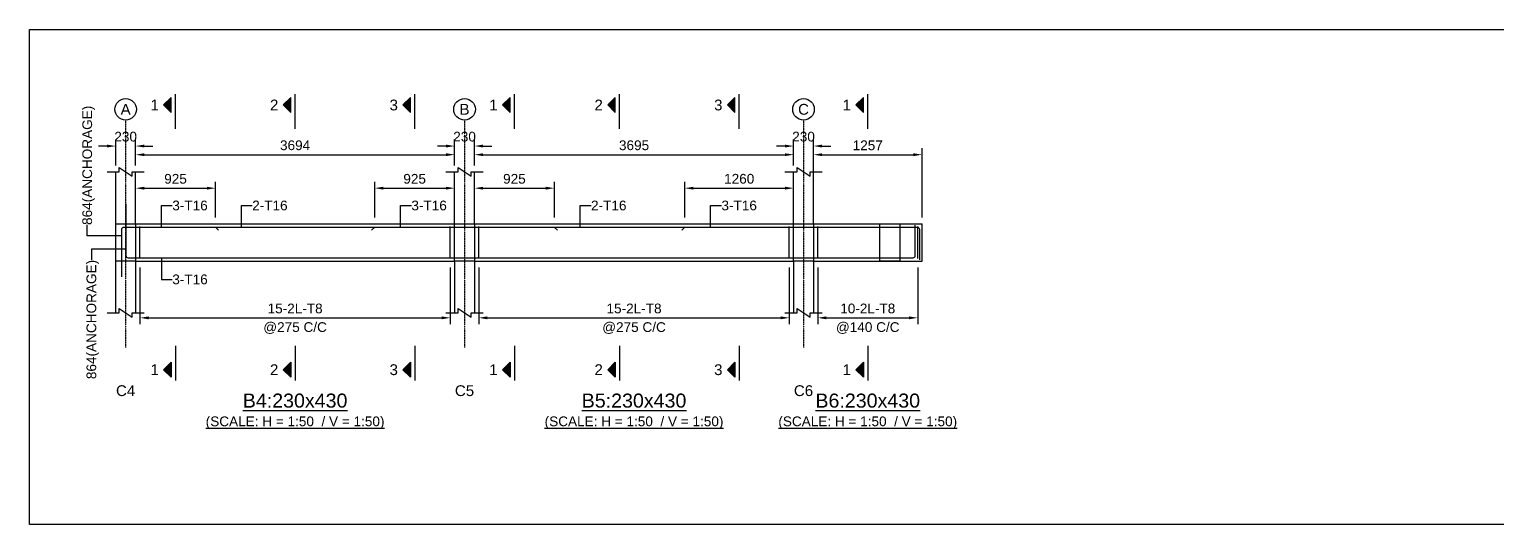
# Model space of a CAD drawing. Header units: inches. Extents: x -816171 to 9366335, y -450961 to 689132.
# Drawn here: x 3297472 to 3331451, y 332491 to 343951 of the extents above; entities that cross this region are included whole.
import ezdxf
from ezdxf.enums import TextEntityAlignment as Align

# ---------------------------------------------------------------- set-up
doc = ezdxf.new("R2010")
doc.units = ezdxf.units.IN
doc.header["$MEASUREMENT"] = 0
doc.linetypes.add('SCCenter', pattern=[1.2, 0.5, -0.3, 0.1, -0.3])
doc.linetypes.add('SCHidden', pattern=[1000, 500, -500])
for name, color, linetype in [('Concrete Line', 2, 'Continuous'), ('Cut Line', 31, 'Continuous'), ('Dimension', 31, 'Continuous'), ('Grid', 8, 'Continuous'), ('Labels', 4, 'Continuous'), ('Labels_Support', 4, 'Continuous'), ('Link', 225, 'Continuous'), ('Reinforcement', 130, 'Continuous'), ('Schedule Border', 60, 'Continuous'), ('Section Mark', 5, 'Continuous'), ('Solid', 25, 'Continuous'), ('Text', 31, 'Continuous'), ('Text_Scale', 31, 'Continuous')]:
    doc.layers.add(name, color=color, linetype=linetype)
doc.styles.add('SC-SansSerif', font='SansSerif')
doc.styles.get("Standard").update_dxf_attribs({"font": 'txt.shx'})
doc.dimstyles.new('SCBBSDimStyl', dxfattribs={"dimtxt": 225, "dimasz": 200, "dimexe": 150, "dimexo": 150, "dimgap": 100, "dimtad": 1, "dimtoh": 1, "dimdec": 0, "dimzin": 0, "dimdsep": 46, "dimtxsty": 'SC-SansSerif', "dimcen": 0.09, "dimclrd": 8, "dimclre": 8, "dimclrt": 31, "dimadec": 0, "dimazin": 0, "dimtfac": 1, "dimtdec": 0, "dimtix": 1, "dimtofl": 0, "dimtmove": 0, "dimatfit": 3, "dimfxl": 1, "dimtolj": 1, "dimtzin": 0, "dimarcsym": 0})
doc.dimstyles.get("Standard").update_dxf_attribs({"dimtxt": 0.18, "dimasz": 0.18, "dimexe": 0.18, "dimexo": 0.0625, "dimgap": 0.09, "dimtad": 0, "dimtih": 1, "dimtoh": 1, "dimdec": 4, "dimzin": 0, "dimdsep": 46, "dimtxsty": 'Standard', "dimcen": 0.09, "dimadec": 0, "dimazin": 0, "dimtfac": 1, "dimtdec": 4, "dimtofl": 0, "dimtmove": 0, "dimatfit": 3, "dimfxl": 1, "dimtolj": 1, "dimtzin": 0, "dimarcsym": 0})

# ---------------------------------------------------------------- blocks, each defined once
blk = doc.blocks.new('*D1258')
at = {"layer": 'DEFPOINTS', "color": 0, "transparency": 16777216}
for p in [(3300032, 338591), (3307220, 338591), (3307220, 337276)]:
    blk.add_point(p, dxfattribs=at)
at = {"layer": 'Dimension', "color": 8, "lineweight": -2, "transparency": 16777216}
for p, q in [((3300032, 338441), (3300032, 337126)), ((3307220, 338441), (3307220, 337126)), ((3300232, 337276), (3307020, 337276))]:
    blk.add_line(p, q, dxfattribs=at)
at = {"layer": 'Dimension', "color": 8, "transparency": 16777216}
for points in [[(3300232, 337309), (3300232, 337242), (3300032, 337276)], [(3307020, 337309), (3307020, 337242), (3307220, 337276)]]:
    blk.add_solid(points, dxfattribs=at)
at = {"layer": 'Dimension', "color": 31, "transparency": 16777216, "char_height": 225, "attachment_point": 5, "style": 'SC-SansSerif'}
for s, insert in [('\\A1;15-2L-T8', (3303626, 337491)), ('\\A1;@275 C/C', (3303626, 337039))]:
    blk.add_mtext(s, dxfattribs=dict(at, insert=insert))
blk = doc.blocks.new('*D1259')
at = {"layer": 'DEFPOINTS', "color": 0, "transparency": 16777216}
for p in [(3307880, 338591), (3315070, 338591), (3315070, 337276)]:
    blk.add_point(p, dxfattribs=at)
at = {"layer": 'Dimension', "color": 8, "lineweight": -2, "transparency": 16777216}
for p, q in [((3307880, 338441), (3307880, 337126)), ((3315070, 338441), (3315070, 337126)), ((3308080, 337276), (3314870, 337276))]:
    blk.add_line(p, q, dxfattribs=at)
at = {"layer": 'Dimension', "color": 8, "transparency": 16777216}
for points in [[(3308080, 337309), (3308080, 337242), (3307880, 337276)], [(3314870, 337309), (3314870, 337242), (3315070, 337276)]]:
    blk.add_solid(points, dxfattribs=at)
at = {"layer": 'Dimension', "color": 31, "transparency": 16777216, "char_height": 225, "attachment_point": 5, "style": 'SC-SansSerif'}
for s, insert in [('\\A1;15-2L-T8', (3311475, 337491)), ('\\A1;@275 C/C', (3311475, 337039))]:
    blk.add_mtext(s, dxfattribs=dict(at, insert=insert))
blk = doc.blocks.new('*D1260')
at = {"layer": 'DEFPOINTS', "color": 0, "transparency": 16777216}
for p in [(3315730, 338591), (3318044, 338591), (3318044, 337276)]:
    blk.add_point(p, dxfattribs=at)
at = {"layer": 'Dimension', "color": 8, "lineweight": -2, "transparency": 16777216}
for p, q in [((3315730, 338441), (3315730, 337126)), ((3318044, 338441), (3318044, 337126)), ((3315930, 337276), (3317844, 337276))]:
    blk.add_line(p, q, dxfattribs=at)
at = {"layer": 'Dimension', "color": 8, "transparency": 16777216}
for points in [[(3315930, 337309), (3315930, 337242), (3315730, 337276)], [(3317844, 337309), (3317844, 337242), (3318044, 337276)]]:
    blk.add_solid(points, dxfattribs=at)
at = {"layer": 'Dimension', "color": 31, "transparency": 16777216, "char_height": 225, "attachment_point": 5, "style": 'SC-SansSerif'}
for s, insert in [('\\A1;10-2L-T8', (3316887, 337491)), ('\\A1;@140 C/C', (3316887, 337039))]:
    blk.add_mtext(s, dxfattribs=dict(at, insert=insert))
blk = doc.blocks.new('*D1261')
at = {"layer": 'DEFPOINTS', "color": 0, "transparency": 16777216}
for p in [(3301782, 340276), (3299932, 339451), (3301782, 339451)]:
    blk.add_point(p, dxfattribs=at)
at = {"layer": 'Dimension', "color": 8, "lineweight": -2, "transparency": 16777216}
for p, q in [((3299932, 339601), (3299932, 340426)), ((3300132, 340276), (3301582, 340276)), ((3301782, 339601), (3301782, 340426))]:
    blk.add_line(p, q, dxfattribs=at)
at = {"layer": 'Dimension', "color": 8, "transparency": 16777216}
for points in [[(3300132, 340309), (3300132, 340242), (3299932, 340276)], [(3301582, 340309), (3301582, 340242), (3301782, 340276)]]:
    blk.add_solid(points, dxfattribs=at)
at = {"layer": 'Dimension', "color": 31, "transparency": 16777216, "insert": (3300857, 340491), "char_height": 225, "attachment_point": 5, "style": 'SC-SansSerif'}
blk.add_mtext('\\A1;925', dxfattribs=at)
blk = doc.blocks.new('*D1262')
at = {"layer": 'DEFPOINTS', "color": 0, "transparency": 16777216}
for p in [(3307319, 340276), (3305469, 339451), (3307319, 339451)]:
    blk.add_point(p, dxfattribs=at)
at = {"layer": 'Dimension', "color": 8, "lineweight": -2, "transparency": 16777216}
for p, q in [((3305469, 339601), (3305469, 340426)), ((3305669, 340276), (3307119, 340276)), ((3307319, 339601), (3307319, 340426))]:
    blk.add_line(p, q, dxfattribs=at)
at = {"layer": 'Dimension', "color": 8, "transparency": 16777216}
for points in [[(3305669, 340309), (3305669, 340242), (3305469, 340276)], [(3307119, 340309), (3307119, 340242), (3307319, 340276)]]:
    blk.add_solid(points, dxfattribs=at)
at = {"layer": 'Dimension', "color": 31, "transparency": 16777216, "insert": (3306394, 340491), "char_height": 225, "attachment_point": 5, "style": 'SC-SansSerif'}
blk.add_mtext('\\A1;925', dxfattribs=at)
blk = doc.blocks.new('*D1263')
at = {"layer": 'DEFPOINTS', "color": 0, "transparency": 16777216}
for p in [(3309630, 340276), (3307780, 339451), (3309630, 339451)]:
    blk.add_point(p, dxfattribs=at)
at = {"layer": 'Dimension', "color": 8, "lineweight": -2, "transparency": 16777216}
for p, q in [((3307780, 339601), (3307780, 340426)), ((3307980, 340276), (3309430, 340276)), ((3309630, 339601), (3309630, 340426))]:
    blk.add_line(p, q, dxfattribs=at)
at = {"layer": 'Dimension', "color": 8, "transparency": 16777216}
for points in [[(3307980, 340309), (3307980, 340242), (3307780, 340276)], [(3309430, 340309), (3309430, 340242), (3309630, 340276)]]:
    blk.add_solid(points, dxfattribs=at)
at = {"layer": 'Dimension', "color": 31, "transparency": 16777216, "insert": (3308705, 340491), "char_height": 225, "attachment_point": 5, "style": 'SC-SansSerif'}
blk.add_mtext('\\A1;925', dxfattribs=at)
blk = doc.blocks.new('*D1264')
at = {"layer": 'DEFPOINTS', "color": 0, "transparency": 16777216}
for p in [(3315170, 340276), (3312650, 339451), (3315170, 339451)]:
    blk.add_point(p, dxfattribs=at)
at = {"layer": 'Dimension', "color": 8, "lineweight": -2, "transparency": 16777216}
for p, q in [((3312650, 339601), (3312650, 340426)), ((3312850, 340276), (3314970, 340276)), ((3315170, 339601), (3315170, 340426))]:
    blk.add_line(p, q, dxfattribs=at)
at = {"layer": 'Dimension', "color": 8, "transparency": 16777216}
for points in [[(3312850, 340309), (3312850, 340242), (3312650, 340276)], [(3314970, 340309), (3314970, 340242), (3315170, 340276)]]:
    blk.add_solid(points, dxfattribs=at)
at = {"layer": 'Dimension', "color": 31, "transparency": 16777216, "insert": (3313910, 340492), "char_height": 225, "attachment_point": 5, "style": 'SC-SansSerif'}
blk.add_mtext('\\A1;1260', dxfattribs=at)
blk = doc.blocks.new('*D1086')
at = {"layer": 'DEFPOINTS', "color": 0, "transparency": 16777216}
for p in [(3307320, 341051), (3299932, 340651), (3307320, 340651)]:
    blk.add_point(p, dxfattribs=at)
at = {"layer": 'Dimension', "color": 8, "lineweight": -2, "transparency": 16777216}
for p, q in [((3299932, 340801), (3299932, 341201)), ((3307320, 340801), (3307320, 341201)), ((3300132, 341051), (3307120, 341051))]:
    blk.add_line(p, q, dxfattribs=at)
at = {"layer": 'Dimension', "color": 8, "transparency": 16777216}
for points in [[(3300132, 341084), (3300132, 341017), (3299932, 341051)], [(3307120, 341084), (3307120, 341017), (3307320, 341051)]]:
    blk.add_solid(points, dxfattribs=at)
at = {"layer": 'Dimension', "color": 31, "transparency": 16777216, "insert": (3303626, 341267), "char_height": 225, "attachment_point": 5, "style": 'SC-SansSerif'}
blk.add_mtext('\\A1;3694', dxfattribs=at)
blk = doc.blocks.new('*D1087')
at = {"layer": 'DEFPOINTS', "color": 0, "transparency": 16777216}
for p in [(3315170, 341051), (3307780, 340651), (3315170, 340651)]:
    blk.add_point(p, dxfattribs=at)
at = {"layer": 'Dimension', "color": 8, "lineweight": -2, "transparency": 16777216}
for p, q in [((3307780, 340801), (3307780, 341201)), ((3315170, 340801), (3315170, 341201)), ((3307980, 341051), (3314970, 341051))]:
    blk.add_line(p, q, dxfattribs=at)
at = {"layer": 'Dimension', "color": 8, "transparency": 16777216}
for points in [[(3307980, 341084), (3307980, 341017), (3307780, 341051)], [(3314970, 341084), (3314970, 341017), (3315170, 341051)]]:
    blk.add_solid(points, dxfattribs=at)
at = {"layer": 'Dimension', "color": 31, "transparency": 16777216, "insert": (3311475, 341267), "char_height": 225, "attachment_point": 5, "style": 'SC-SansSerif'}
blk.add_mtext('\\A1;3695', dxfattribs=at)
blk = doc.blocks.new('*D1088')
at = {"layer": 'DEFPOINTS', "color": 0, "transparency": 16777216}
for p in [(3318144, 341051), (3315630, 340651), (3318144, 339451)]:
    blk.add_point(p, dxfattribs=at)
at = {"layer": 'Dimension', "color": 8, "lineweight": -2, "transparency": 16777216}
for p, q in [((3315630, 340801), (3315630, 341201)), ((3318144, 339601), (3318144, 341201)), ((3315830, 341051), (3317944, 341051))]:
    blk.add_line(p, q, dxfattribs=at)
at = {"layer": 'Dimension', "color": 8, "transparency": 16777216}
for points in [[(3315830, 341084), (3315830, 341017), (3315630, 341051)], [(3317944, 341084), (3317944, 341017), (3318144, 341051)]]:
    blk.add_solid(points, dxfattribs=at)
at = {"layer": 'Dimension', "color": 31, "transparency": 16777216, "insert": (3316887, 341266), "char_height": 225, "attachment_point": 5, "style": 'SC-SansSerif'}
blk.add_mtext('\\A1;1257', dxfattribs=at)
blk = doc.blocks.new('*D1089')
at = {"layer": 'DEFPOINTS', "color": 0, "transparency": 16777216}
for p in [(3299932, 341251), (3299472, 340651), (3299932, 340651)]:
    blk.add_point(p, dxfattribs=at)
at = {"layer": 'Dimension', "color": 8, "lineweight": -2, "transparency": 16777216}
for p, q in [((3299272, 341251), (3299072, 341251)), ((3299472, 340801), (3299472, 341401)), ((3299932, 340801), (3299932, 341401)), ((3300132, 341251), (3300332, 341251))]:
    blk.add_line(p, q, dxfattribs=at)
at = {"layer": 'Dimension', "color": 8, "transparency": 16777216}
for points in [[(3299272, 341284), (3299272, 341217), (3299472, 341251)], [(3300132, 341284), (3300132, 341217), (3299932, 341251)]]:
    blk.add_solid(points, dxfattribs=at)
at = {"layer": 'Dimension', "color": 31, "transparency": 16777216, "insert": (3299702, 341467), "char_height": 225, "attachment_point": 5, "style": 'SC-SansSerif'}
blk.add_mtext('\\A1;230', dxfattribs=at)
blk = doc.blocks.new('*D1090')
at = {"layer": 'DEFPOINTS', "color": 0, "transparency": 16777216}
for p in [(3307780, 341251), (3307320, 340651), (3307780, 340651)]:
    blk.add_point(p, dxfattribs=at)
at = {"layer": 'Dimension', "color": 8, "lineweight": -2, "transparency": 16777216}
for p, q in [((3307120, 341251), (3306920, 341251)), ((3307320, 340801), (3307320, 341401)), ((3307780, 340801), (3307780, 341401)), ((3307980, 341251), (3308180, 341251))]:
    blk.add_line(p, q, dxfattribs=at)
at = {"layer": 'Dimension', "color": 8, "transparency": 16777216}
for points in [[(3307120, 341284), (3307120, 341217), (3307320, 341251)], [(3307980, 341284), (3307980, 341217), (3307780, 341251)]]:
    blk.add_solid(points, dxfattribs=at)
at = {"layer": 'Dimension', "color": 31, "transparency": 16777216, "insert": (3307550, 341467), "char_height": 225, "attachment_point": 5, "style": 'SC-SansSerif'}
blk.add_mtext('\\A1;230', dxfattribs=at)
blk = doc.blocks.new('*D1091')
at = {"layer": 'DEFPOINTS', "color": 0, "transparency": 16777216}
for p in [(3315630, 341251), (3315170, 340651), (3315630, 339451)]:
    blk.add_point(p, dxfattribs=at)
at = {"layer": 'Dimension', "color": 8, "lineweight": -2, "transparency": 16777216}
for p, q in [((3314970, 341251), (3314770, 341251)), ((3315170, 340801), (3315170, 341401)), ((3315630, 339601), (3315630, 341401)), ((3315830, 341251), (3316030, 341251))]:
    blk.add_line(p, q, dxfattribs=at)
at = {"layer": 'Dimension', "color": 8, "transparency": 16777216}
for points in [[(3314970, 341284), (3314970, 341217), (3315170, 341251)], [(3315830, 341284), (3315830, 341217), (3315630, 341251)]]:
    blk.add_solid(points, dxfattribs=at)
at = {"layer": 'Dimension', "color": 31, "transparency": 16777216, "insert": (3315400, 341467), "char_height": 225, "attachment_point": 5, "style": 'SC-SansSerif'}
blk.add_mtext('\\A1;230', dxfattribs=at)

msp = doc.modelspace()

# ---------------------------------------------------------------- hatches: boundary and pattern name
at = {"layer": 'Solid'}
for points in [[(3300756.66025, 342375.52424), (3300581.66025, 342200.52424), (3300756.66025, 342025.52424), (3300756.66025, 342375.52424)], [(3303525.66025, 342375.52424), (3303350.66025, 342200.52424), (3303525.66025, 342025.52424), (3303525.66025, 342375.52424)], [(3306294.66025, 342375.52424), (3306119.66025, 342200.52424), (3306294.66025, 342025.52424), (3306294.66025, 342375.52424)], [(3308604.66025, 342375.52424), (3308429.66025, 342200.52424), (3308604.66025, 342025.52424), (3308604.66025, 342375.52424)], [(3311040.16025, 342375.52424), (3310865.16025, 342200.52424), (3311040.16025, 342025.52424), (3311040.16025, 342375.52424)], [(3313810.66025, 342375.52424), (3313635.66025, 342200.52424), (3313810.66025, 342025.52424), (3313810.66025, 342375.52424)], [(3316787.16025, 342375.52424), (3316612.16025, 342200.52424), (3316787.16025, 342025.52424), (3316787.16025, 342375.52424)], [(3300756.66025, 335900.52424), (3300581.66025, 336075.52424), (3300756.66025, 336250.52424), (3300756.66025, 335900.52424)], [(3303525.66025, 335900.52424), (3303350.66025, 336075.52424), (3303525.66025, 336250.52424), (3303525.66025, 335900.52424)], [(3306294.66025, 335900.52424), (3306119.66025, 336075.52424), (3306294.66025, 336250.52424), (3306294.66025, 335900.52424)], [(3308604.66025, 335900.52424), (3308429.66025, 336075.52424), (3308604.66025, 336250.52424), (3308604.66025, 335900.52424)], [(3311040.16025, 335900.52424), (3310865.16025, 336075.52424), (3311040.16025, 336250.52424), (3311040.16025, 335900.52424)], [(3313810.66025, 335900.52424), (3313635.66025, 336075.52424), (3313810.66025, 336250.52424), (3313810.66025, 335900.52424)], [(3316787.16025, 335900.52424), (3316612.16025, 336075.52424), (3316787.16025, 336250.52424), (3316787.16025, 335900.52424)]]:
    msp.add_hatch(color=256, dxfattribs=at).paths.add_polyline_path(points, flags=0)

# ---------------------------------------------------------------- linework, layer by layer
at = {"layer": 'Concrete Line'}
for p, q in [((3299471.66025, 337390.52424), (3299471.66025, 340650.52424)), ((3299931.66025, 339450.52424), (3299931.66025, 340650.52424)), ((3307319.66025, 339450.52424), (3307319.66025, 340650.52424)), ((3307779.66025, 339450.52424), (3307779.66025, 340650.52424)), ((3315169.66025, 339450.52424), (3315169.66025, 340650.52424)), ((3315629.66025, 339450.52424), (3315629.66025, 340650.52424)), ((3318143.66025, 338590.52424), (3318143.66025, 339450.52424)), ((3299931.66025, 338590.52424), (3299931.66025, 337390.52424)), ((3307319.66025, 338590.52424), (3307319.66025, 337390.52424)), ((3307779.66025, 338590.52424), (3307779.66025, 337390.52424)), ((3315169.66025, 338590.52424), (3315169.66025, 337390.52424)), ((3315629.66025, 338590.52424), (3315629.66025, 337390.52424))]:
    msp.add_line(p, q, dxfattribs=at)
for points in [[(3299471.66025, 339450.52424), (3299931.66025, 339450.52424), (3299931.66025, 339450.52424), (3299931.66025, 338590.52424), (3299931.66025, 338590.52424), (3299471.66025, 338590.52424), (3299471.66025, 338590.52424), (3299471.66025, 339450.52424)], [(3307319.66025, 339450.52424), (3307779.66025, 339450.52424), (3307779.66025, 339450.52424), (3307779.66025, 338590.52424), (3307779.66025, 338590.52424), (3307319.66025, 338590.52424), (3307319.66025, 338590.52424), (3307319.66025, 339450.52424)], [(3315169.66025, 339450.52424), (3315629.66025, 339450.52424), (3315629.66025, 339450.52424), (3315629.66025, 338590.52424), (3315629.66025, 338590.52424), (3315169.66025, 338590.52424), (3315169.66025, 338590.52424), (3315169.66025, 339450.52424)], [(3317169.66025, 339450.52424), (3317629.66025, 339450.52424), (3317629.66025, 339450.52424), (3317629.66025, 338590.52424), (3317629.66025, 338590.52424), (3317169.66025, 338590.52424), (3317169.66025, 338590.52424), (3317169.66025, 339450.52424)]]:
    msp.add_lwpolyline(points, close=True, dxfattribs=at)
at = {"layer": 'Concrete Line', "linetype": 'SCHidden'}
for points in [[(3299471.66025, 339450.52424), (3299931.66025, 339450.52424), (3299931.66025, 339450.52424), (3299931.66025, 338590.52424), (3299931.66025, 338590.52424), (3299471.66025, 338590.52424), (3299471.66025, 338590.52424), (3299471.66025, 339450.52424)], [(3307319.66025, 339450.52424), (3307779.66025, 339450.52424), (3307779.66025, 339450.52424), (3307779.66025, 338590.52424), (3307779.66025, 338590.52424), (3307319.66025, 338590.52424), (3307319.66025, 338590.52424), (3307319.66025, 339450.52424)], [(3315169.66025, 339450.52424), (3315629.66025, 339450.52424), (3315629.66025, 339450.52424), (3315629.66025, 338590.52424), (3315629.66025, 338590.52424), (3315169.66025, 338590.52424), (3315169.66025, 338590.52424), (3315169.66025, 339450.52424)], [(3317169.66025, 339450.52424), (3317629.66025, 339450.52424), (3317629.66025, 339450.52424), (3317629.66025, 338590.52424), (3317629.66025, 338590.52424), (3317169.66025, 338590.52424), (3317169.66025, 338590.52424), (3317169.66025, 339450.52424)]]:
    msp.add_lwpolyline(points, close=True, dxfattribs=at)
at = {"layer": 'Concrete Line'}
for points in [[(3299931.66025, 339450.52424), (3307319.66025, 339450.52424)], [(3307779.66025, 339450.52424), (3315169.66025, 339450.52424)], [(3315629.66025, 339450.52424), (3318143.66025, 339450.52424)], [(3299931.66025, 338590.52424), (3307319.66025, 338590.52424)], [(3307779.66025, 338590.52424), (3315169.66025, 338590.52424)], [(3315629.66025, 338590.52424), (3318143.66025, 338590.52424)]]:
    msp.add_lwpolyline(points, dxfattribs=at)
at = {"layer": 'Cut Line'}
for points in [[(3299271.66025, 340650.52424), (3299551.66025, 340650.52424), (3299551.66025, 340750.52424), (3299851.66025, 340550.52424), (3299851.66025, 340650.52424), (3300131.66025, 340650.52424)], [(3307119.66025, 340650.52424), (3307399.66025, 340650.52424), (3307399.66025, 340750.52424), (3307699.66025, 340550.52424), (3307699.66025, 340650.52424), (3307979.66025, 340650.52424)], [(3314969.66025, 340650.52424), (3315249.66025, 340650.52424), (3315249.66025, 340750.52424), (3315549.66025, 340550.52424), (3315549.66025, 340650.52424), (3315829.66025, 340650.52424)], [(3299271.66025, 337390.52424), (3299551.66025, 337390.52424), (3299551.66025, 337490.52424), (3299851.66025, 337290.52424), (3299851.66025, 337390.52424), (3300131.66025, 337390.52424)], [(3307119.66025, 337390.52424), (3307399.66025, 337390.52424), (3307399.66025, 337490.52424), (3307699.66025, 337290.52424), (3307699.66025, 337390.52424), (3307979.66025, 337390.52424)], [(3314969.66025, 337390.52424), (3315249.66025, 337390.52424), (3315249.66025, 337490.52424), (3315549.66025, 337290.52424), (3315549.66025, 337390.52424), (3315829.66025, 337390.52424)]]:
    msp.add_lwpolyline(points, dxfattribs=at)
at = {"layer": 'Grid', "linetype": 'SCCenter'}
for p, q in [((3299701.66025, 341850.52424), (3299701.66025, 336590.52424)), ((3307549.66025, 341850.52424), (3307549.66025, 336590.52424)), ((3315399.66025, 341850.52424), (3315399.66025, 336590.52424))]:
    msp.add_line(p, q, dxfattribs=at)
at = {"layer": 'Grid'}
for centre in [(3299701.66025, 342100.52424), (3307549.66025, 342100.52424), (3315399.66025, 342100.52424)]:
    msp.add_circle(centre, 250, dxfattribs=at)
at = {"layer": 'Link'}
for p, q in [((3300031.66025, 338650.52424), (3300031.66025, 339390.52424)), ((3307219.66025, 338650.52424), (3307219.66025, 339390.52424)), ((3307879.66025, 338650.52424), (3307879.66025, 339390.52424)), ((3315069.66025, 338650.52424), (3315069.66025, 339390.52424)), ((3315729.66025, 338650.52424), (3315729.66025, 339390.52424)), ((3318043.66025, 338650.52424), (3318043.66025, 339390.52424))]:
    msp.add_line(p, q, dxfattribs=at)
at = {"layer": 'Reinforcement'}
for points in [[(3299707.66025, 339914.52424), (3299707.66025, 338716.52424, 0.4142135624), (3299757.66025, 338666.52424), (3317937.16967, 338666.52424, 0.4142134778), (3317987.16967, 338716.52424), (3317987.16967, 339420.52424)], [(3299611.66025, 338222.52424), (3299611.66025, 339324.52424, -0.4142135624), (3299661.66025, 339374.52424), (3301781.66025, 339374.52424), (3301852.37093, 339303.81356)], [(3299611.66025, 338222.52424), (3299611.66025, 339324.52424, -0.4142135624), (3299661.66025, 339374.52424), (3318033.16967, 339374.52424, -0.4142134778), (3318083.16967, 339324.52424), (3318083.16967, 338620.52424)], [(3312578.45899, 339303.81356), (3312649.16967, 339374.52424), (3318033.16967, 339374.52424, -0.4142134778), (3318083.16967, 339324.52424), (3318083.16967, 338620.52424)]]:
    msp.add_lwpolyline(points, format="xyb", dxfattribs=at)
msp.add_lwpolyline([(3305397.95428, 339303.81356), (3305468.66496, 339374.52424), (3309628.66496, 339374.52424), (3309699.37564, 339303.81356)], dxfattribs=at)
at = {"layer": 'Schedule Border'}
msp.add_lwpolyline([(3297471.66025, 343950.52424), (3404943.16967, 343950.52424), (3404943.16967, 332490.52424), (3297471.66025, 332490.52424)], close=True, dxfattribs=at)
at = {"layer": 'Section Mark'}
for points in [[(3300756.66025, 342375.52424), (3300581.66025, 342200.52424), (3300756.66025, 342025.52424), (3300756.66025, 342375.52424)], [(3300856.66025, 341650.52424), (3300856.66025, 342450.52424)], [(3303525.66025, 342375.52424), (3303350.66025, 342200.52424), (3303525.66025, 342025.52424), (3303525.66025, 342375.52424)], [(3303625.66025, 341650.52424), (3303625.66025, 342450.52424)], [(3306294.66025, 342375.52424), (3306119.66025, 342200.52424), (3306294.66025, 342025.52424), (3306294.66025, 342375.52424)], [(3306394.66025, 341650.52424), (3306394.66025, 342450.52424)], [(3308604.66025, 342375.52424), (3308429.66025, 342200.52424), (3308604.66025, 342025.52424), (3308604.66025, 342375.52424)], [(3308704.66025, 341650.52424), (3308704.66025, 342450.52424)], [(3311040.16025, 342375.52424), (3310865.16025, 342200.52424), (3311040.16025, 342025.52424), (3311040.16025, 342375.52424)], [(3311140.16025, 341650.52424), (3311140.16025, 342450.52424)], [(3313810.66025, 342375.52424), (3313635.66025, 342200.52424), (3313810.66025, 342025.52424), (3313810.66025, 342375.52424)], [(3313910.66025, 341650.52424), (3313910.66025, 342450.52424)], [(3316787.16025, 342375.52424), (3316612.16025, 342200.52424), (3316787.16025, 342025.52424), (3316787.16025, 342375.52424)], [(3316887.16025, 341650.52424), (3316887.16025, 342450.52424)], [(3300856.66025, 336625.52424), (3300856.66025, 335825.52424)], [(3303625.66025, 336625.52424), (3303625.66025, 335825.52424)], [(3306394.66025, 336625.52424), (3306394.66025, 335825.52424)], [(3308704.66025, 336625.52424), (3308704.66025, 335825.52424)], [(3311140.16025, 336625.52424), (3311140.16025, 335825.52424)], [(3313910.66025, 336625.52424), (3313910.66025, 335825.52424)], [(3316887.16025, 336625.52424), (3316887.16025, 335825.52424)], [(3300756.66025, 335900.52424), (3300581.66025, 336075.52424), (3300756.66025, 336250.52424), (3300756.66025, 335900.52424)], [(3303525.66025, 335900.52424), (3303350.66025, 336075.52424), (3303525.66025, 336250.52424), (3303525.66025, 335900.52424)], [(3306294.66025, 335900.52424), (3306119.66025, 336075.52424), (3306294.66025, 336250.52424), (3306294.66025, 335900.52424)], [(3308604.66025, 335900.52424), (3308429.66025, 336075.52424), (3308604.66025, 336250.52424), (3308604.66025, 335900.52424)], [(3311040.16025, 335900.52424), (3310865.16025, 336075.52424), (3311040.16025, 336250.52424), (3311040.16025, 335900.52424)], [(3313810.66025, 335900.52424), (3313635.66025, 336075.52424), (3313810.66025, 336250.52424), (3313810.66025, 335900.52424)], [(3316787.16025, 335900.52424), (3316612.16025, 336075.52424), (3316787.16025, 336250.52424), (3316787.16025, 335900.52424)]]:
    msp.add_lwpolyline(points, dxfattribs=at)

# ---------------------------------------------------------------- texts
at = {"layer": 'Grid', "style": 'SC-SansSerif'}
for s, p in [('A', (3299701.66025, 342100.52424)), ('B', (3307549.66025, 342100.52424)), ('C', (3315399.66025, 342100.52424))]:
    msp.add_text(s, height=250, dxfattribs=at).set_placement(p, align=Align.MIDDLE)
at = {"layer": 'Labels', "style": 'SC-SansSerif'}
for s, p in [('%%uB4:230x430', (3303625.66025, 335100.52424)), ('%%uB5:230x430', (3311474.66025, 335100.52424)), ('%%uB6:230x430', (3316886.66025, 335100.52424))]:
    msp.add_text(s, height=325, dxfattribs=at).set_placement(p, align=Align.BOTTOM_CENTER)
at = {"layer": 'Labels_Support', "style": 'SC-SansSerif'}
for s, p in [('C4', (3299701.66025, 335390.52424)), ('C5', (3307549.66025, 335390.52424)), ('C6', (3315399.66025, 335390.52424))]:
    msp.add_text(s, height=250, dxfattribs=at).set_placement(p, align=Align.BOTTOM_CENTER)
at = {"layer": 'Section Mark', "style": 'SC-SansSerif'}
for s, p in [('1', (3300469.16025, 342200.52424)), ('2', (3303238.16025, 342200.52424)), ('3', (3306007.16025, 342200.52424)), ('1', (3308317.16025, 342200.52424)), ('2', (3310752.66025, 342200.52424)), ('3', (3313523.16025, 342200.52424)), ('1', (3316499.66025, 342200.52424)), ('1', (3300469.16025, 336075.52424)), ('2', (3303238.16025, 336075.52424)), ('3', (3306007.16025, 336075.52424)), ('1', (3308317.16025, 336075.52424)), ('2', (3310752.66025, 336075.52424)), ('3', (3313523.16025, 336075.52424)), ('1', (3316499.66025, 336075.52424))]:
    msp.add_text(s, height=250, dxfattribs=at).set_placement(p, align=Align.MIDDLE_RIGHT)
at = {"layer": 'Text', "style": 'SC-SansSerif'}
msp.add_text('864(ANCHORAGE)', height=225, rotation=90, dxfattribs=at).set_placement((3298811.66025, 339424.52424), align=Align.MIDDLE_LEFT)
for s, p in [('3-T16', (3300781.66025, 339875.52424)), ('2-T16', (3302631.66025, 339875.52424)), ('3-T16', (3306318.66496, 339875.52424)), ('2-T16', (3310478.66496, 339875.52424)), ('3-T16', (3313499.16967, 339875.52424)), ('3-T16', (3300781.66025, 338165.52424))]:
    msp.add_text(s, height=225, dxfattribs=at).set_placement(p, align=Align.MIDDLE_LEFT)
msp.add_text('864(ANCHORAGE)', height=225, rotation=90, dxfattribs=at).set_placement((3298907.66025, 338616.52424), align=Align.MIDDLE_RIGHT)
at = {"layer": 'Text_Scale', "style": 'SC-SansSerif'}
for p in [(3303625.66025, 334700.52424), (3311474.66025, 334700.52424), (3316886.66025, 334700.52424)]:
    msp.add_text('%%u(SCALE: H = 1:50  / V = 1:50)', height=225, dxfattribs=at).set_placement(p, align=Align.BOTTOM_CENTER)

# ---------------------------------------------------------------- dimensions: what is measured, and where the dimension line sits
at = {"layer": 'Dimension'}
for base, p1, p2, text, picture, middle in [((3299931.66025, 341250.52424), (3299471.66025, 340650.52424), (3299931.66025, 340650.52424), '230', '*D1089', (3299701.66025, 341466.57362)), ((3307779.66025, 341250.52424), (3307319.66025, 340650.52424), (3307779.66025, 340650.52424), '230', '*D1090', (3307549.66025, 341466.57362)), ((3315629.66025, 341250.52424), (3315169.66025, 340650.52424), (3315629.66025, 339450.52424), '230', '*D1091', (3315399.66025, 341466.57362)), ((3307319.66025, 341050.52424), (3299931.66025, 340650.52424), (3307319.66025, 340650.52424), '3694', '*D1086', (3303625.66025, 341266.57362)), ((3315169.66025, 341050.52424), (3307779.66025, 340650.52424), (3315169.66025, 340650.52424), '3695', '*D1087', (3311474.66025, 341266.57362)), ((3318143.66025, 341050.52424), (3315629.66025, 340650.52424), (3318143.66025, 339450.52424), '1257', '*D1088', (3316886.66025, 341266.4193)), ((3301781.66025, 340275.52424), (3299931.66025, 339450.52424), (3301781.66025, 339450.52424), '925', '*D1261', (3300856.66025, 340491.4193)), ((3307318.66495, 340275.52424), (3305468.66495, 339450.52424), (3307318.66495, 339450.52424), '925', '*D1262', (3306393.66495, 340491.4193)), ((3309629.66025, 340275.52424), (3307779.66025, 339450.52424), (3309629.66025, 339450.52424), '925', '*D1263', (3308704.66025, 340491.4193)), ((3315170.16495, 340275.52424), (3312650.16495, 339450.52424), (3315170.16495, 339450.52424), '1260', '*D1264', (3313910.16495, 340491.57362)), ((3307219.66025, 337275.52424), (3300031.66025, 338590.52424), (3307219.66025, 338590.52424), '15-2L-T8\\X@275 C/C', '*D1258', (3303625.66025, 337275.52424)), ((3315069.66025, 337275.52424), (3307879.66025, 338590.52424), (3315069.66025, 338590.52424), '15-2L-T8\\X@275 C/C', '*D1259', (3311474.66025, 337275.52424)), ((3318043.66025, 337275.52424), (3315729.66025, 338590.52424), (3318043.66025, 338590.52424), '10-2L-T8\\X@140 C/C', '*D1260', (3316886.66025, 337275.52424))]:
    dim = msp.add_linear_dim(base=base, p1=p1, p2=p2, text=text, dimstyle='SCBBSDimStyl', dxfattribs=at)
    dim.commit()
    dim.dimension.update_dxf_attribs({"geometry": picture, "text_midpoint": middle})

# ---------------------------------------------------------------- leaders
at = {"layer": 'Dimension', "color": 8}
for points in [[(3300531.66025, 339374.52424), (3300531.66025, 339875.52424), (3300781.66025, 339875.52424)], [(3302381.66025, 339374.52424), (3302381.66025, 339875.52424), (3302631.66025, 339875.52424)], [(3306068.66496, 339374.52424), (3306068.66496, 339875.52424), (3306318.66496, 339875.52424)], [(3310228.66496, 339374.52424), (3310228.66496, 339875.52424), (3310478.66496, 339875.52424)], [(3313249.16967, 339374.52424), (3313249.16967, 339875.52424), (3313499.16967, 339875.52424)], [(3299611.66025, 339174.52424), (3298811.66025, 339174.52424), (3298811.66025, 339424.52424)], [(3299707.66025, 338866.52424), (3298907.66025, 338866.52424), (3298907.66025, 338616.52424)], [(3300531.66025, 338666.52424), (3300531.66025, 338165.52424), (3300781.66025, 338165.52424)]]:
    msp.add_leader(points, dimstyle='Standard', dxfattribs=at)

doc.saveas('drawing.dxf')
